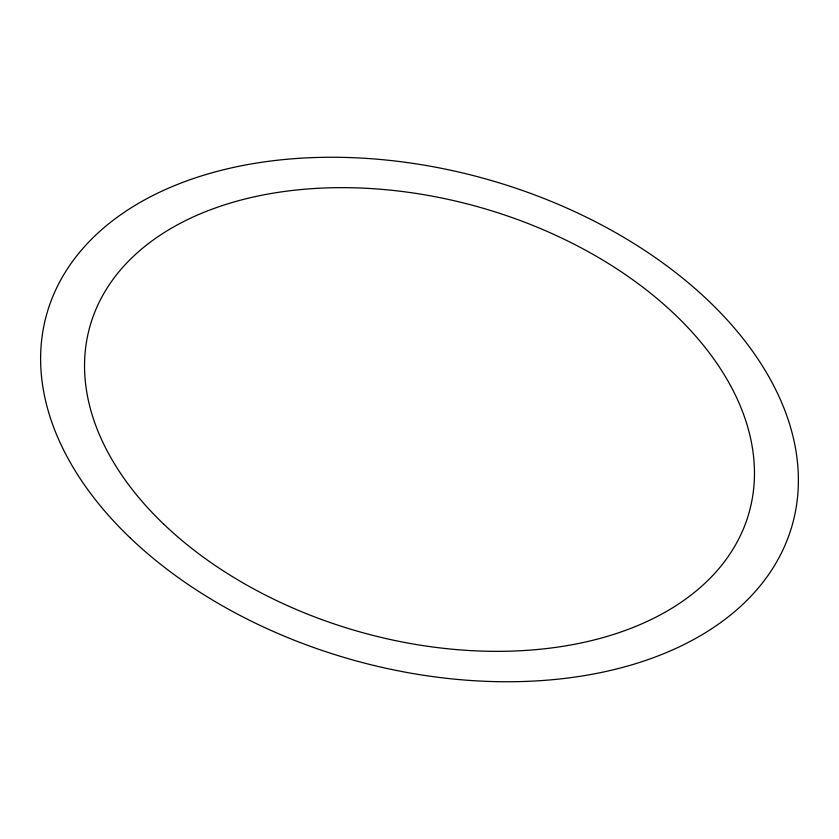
<?xml version="1.0" encoding="UTF-8"?>
<svg xmlns="http://www.w3.org/2000/svg" width="839" height="839" viewBox="0 0 839 839"><rect width="100%" height="100%" fill="white"/><g stroke="black" fill="none" stroke-linecap="round" stroke-linejoin="round"><path stroke-width="1.26" d="M129.972 537.673A387.387 249.529 15.8 0 0 775.928 563.158A387.387 249.529 15.8 0 0 352.6 157.669A387.387 249.529 15.8 0 0 129.972 537.673M163.542 523.976A342.48 220.605 15.8 0 0 734.607 546.504A342.48 220.605 15.8 0 0 360.351 188.02A342.48 220.605 15.8 0 0 163.542 523.976"/></g></svg>
